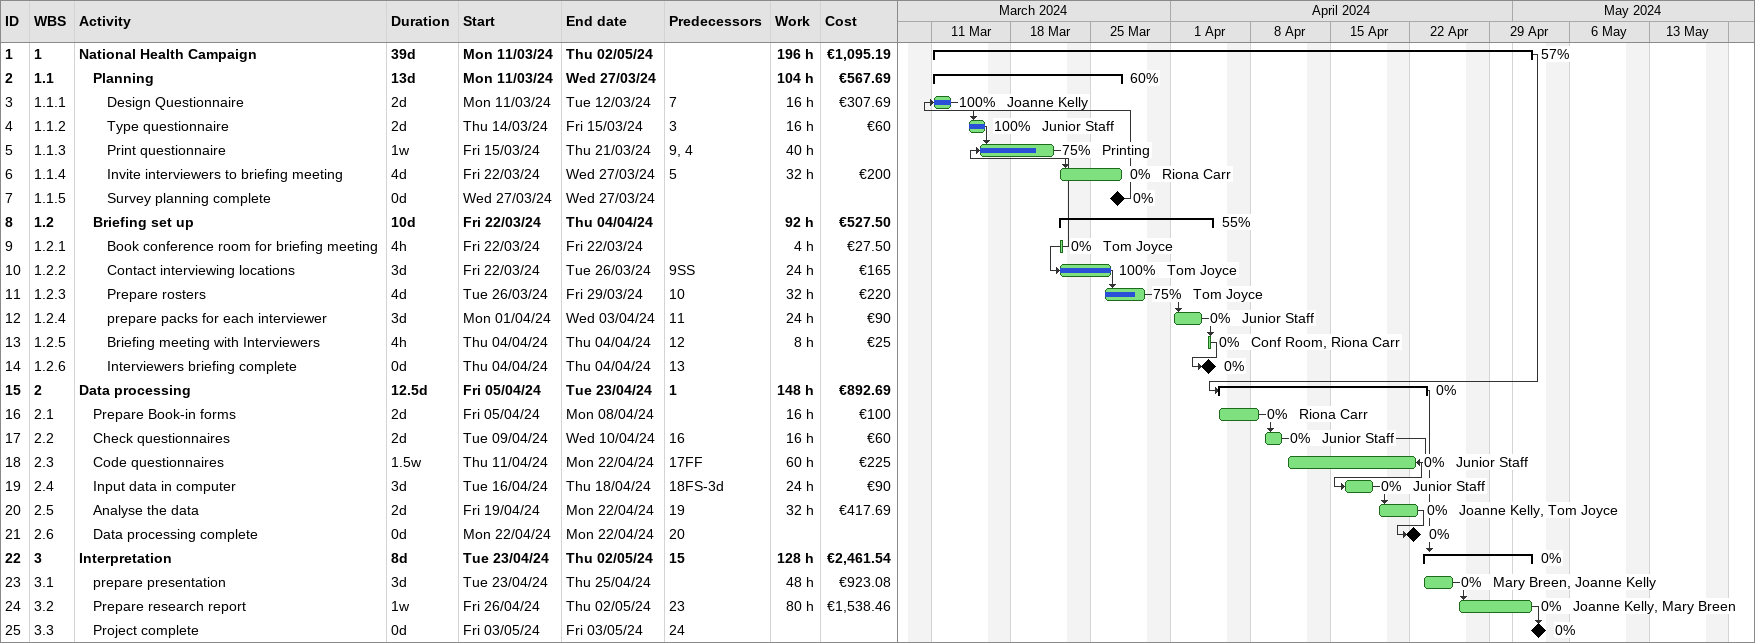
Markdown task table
| ID | WBS | Task | Duration | Start | Finish | Predecessors | Resources | % complete | Work (h) | Cost (€) |
|---|---|---|---|---|---|---|---|---|---|---|
| 1 | 1 | **National Health Campaign** | 39d | 2024-03-11 | 2024-05-02 |  |  | 57 | 196 | 1095.19 |
| 2 | 1.1 | **Planning** | 13d | 2024-03-11 | 2024-03-27 |  |  | 60 | 104 | 567.69 |
| 3 | 1.1.1 | Design Questionnaire | 2d | 2024-03-11 | 2024-03-12 | 7 | Joanne Kelly | 100 | 16 | 307.69 |
| 4 | 1.1.2 | Type questionnaire | 2d | 2024-03-14 | 2024-03-15 | 3 | Junior Staff | 100 | 16 | 60 |
| 5 | 1.1.3 | Print questionnaire | 1w | 2024-03-15 | 2024-03-21 | 9, 4 | Printing | 75 | 40 |  |
| 6 | 1.1.4 | Invite interviewers to briefing meeting | 4d | 2024-03-22 | 2024-03-27 | 5 | Riona Carr | 0 | 32 | 200 |
| 7 | 1.1.5 | Survey planning complete | 0d | 2024-03-27 | 2024-03-27 |  |  | 0 |  |  |
| 8 | 1.2 | **Briefing set up** | 10d | 2024-03-22 | 2024-04-04 |  |  | 55 | 92 | 527.50 |
| 9 | 1.2.1 | Book conference room for briefing meeting | 4h | 2024-03-22 | 2024-03-22 |  | Tom Joyce | 0 | 4 | 27.50 |
| 10 | 1.2.2 | Contact interviewing locations | 3d | 2024-03-22 | 2024-03-26 | 9SS | Tom Joyce | 100 | 24 | 165 |
| 11 | 1.2.3 | Prepare rosters | 4d | 2024-03-26 | 2024-03-29 | 10 | Tom Joyce | 75 | 32 | 220 |
| 12 | 1.2.4 | prepare packs for each interviewer | 3d | 2024-04-01 | 2024-04-03 | 11 | Junior Staff | 0 | 24 | 90 |
| 13 | 1.2.5 | Briefing meeting with Interviewers | 4h | 2024-04-04 | 2024-04-04 | 12 | Conf Room, Riona Carr | 0 | 8 | 25 |
| 14 | 1.2.6 | Interviewers briefing complete | 0d | 2024-04-04 | 2024-04-04 | 13 |  | 0 |  |  |
| 15 | 2 | **Data processing** | 12.5d | 2024-04-05 | 2024-04-23 | 1 |  | 0 | 148 | 892.69 |
| 16 | 2.1 | Prepare Book-in forms | 2d | 2024-04-05 | 2024-04-08 |  | Riona Carr | 0 | 16 | 100 |
| 17 | 2.2 | Check questionnaires | 2d | 2024-04-09 | 2024-04-10 | 16 | Junior Staff | 0 | 16 | 60 |
| 18 | 2.3 | Code questionnaires | 1.5w | 2024-04-11 | 2024-04-22 | 17FF | Junior Staff | 0 | 60 | 225 |
| 19 | 2.4 | Input data in computer | 3d | 2024-04-16 | 2024-04-18 | 18FS-3d | Junior Staff | 0 | 24 | 90 |
| 20 | 2.5 | Analyse the data | 2d | 2024-04-19 | 2024-04-22 | 19 | Joanne Kelly, Tom Joyce | 0 | 32 | 417.69 |
| 21 | 2.6 | Data processing complete | 0d | 2024-04-22 | 2024-04-22 | 20 |  | 0 |  |  |
| 22 | 3 | **Interpretation** | 8d | 2024-04-23 | 2024-05-02 | 15 |  | 0 | 128 | 2461.54 |
| 23 | 3.1 | prepare presentation | 3d | 2024-04-23 | 2024-04-25 |  | Mary Breen, Joanne Kelly | 0 | 48 | 923.08 |
| 24 | 3.2 | Prepare research report | 1w | 2024-04-26 | 2024-05-02 | 23 | Joanne Kelly, Mary Breen | 0 | 80 | 1538.46 |
| 25 | 3.3 | Project complete | 0d | 2024-05-03 | 2024-05-03 | 24 |  | 0 |  |  |
